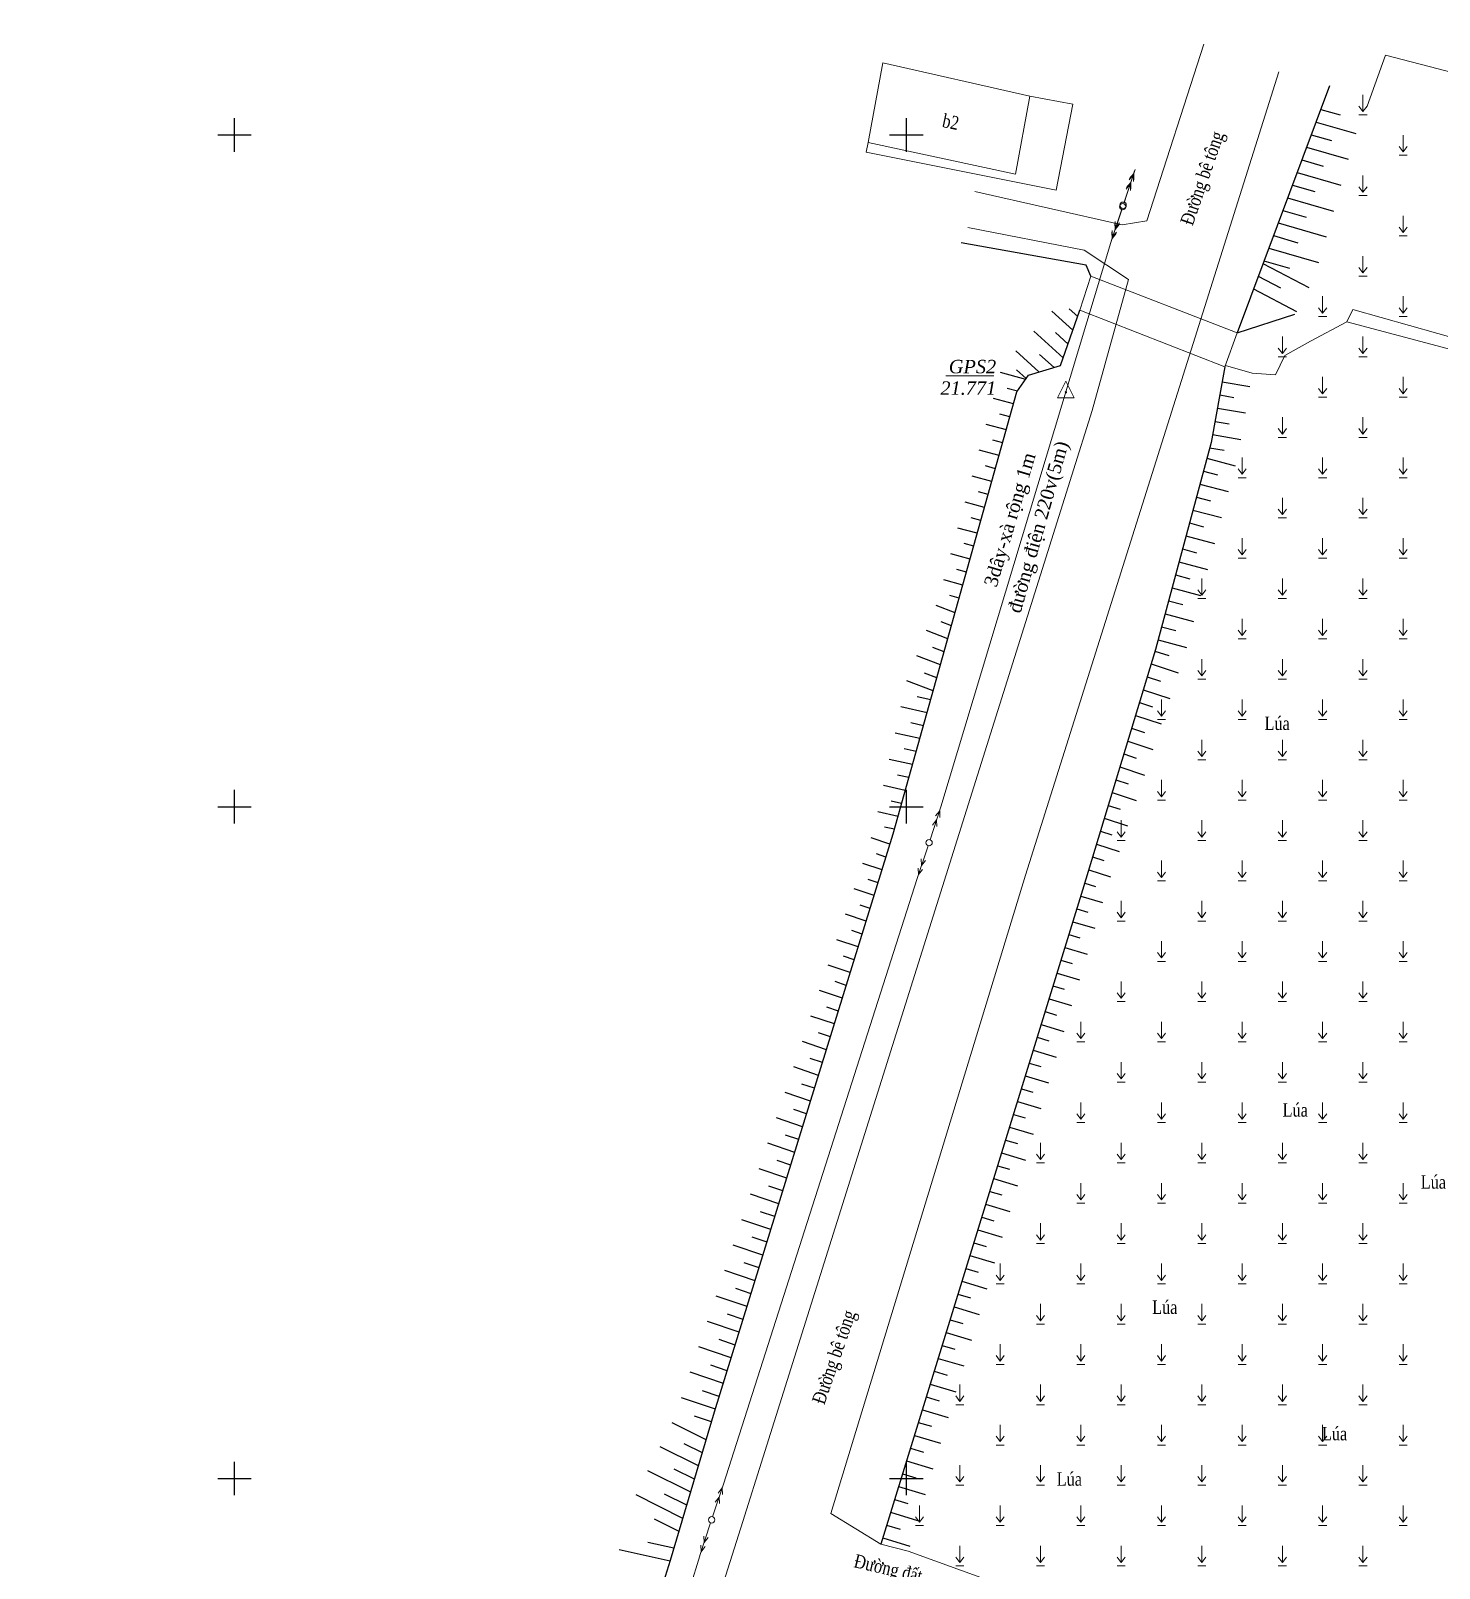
# Model space of a CAD drawing. Header units: metres. Extents: x 585499 to 586851, y 1565849 to 1566901.
# Drawn here: x 586034.8 to 586139.7, y 1566593.3 to 1566707.8 of the extents above; entities that cross this region are included whole.
import ezdxf
from ezdxf.enums import TextEntityAlignment as Align

# ---------------------------------------------------------------- set-up
doc = ezdxf.new("R2010")
doc.units = ezdxf.units.M
for name, color, linetype, lineweight in [('59', 7, 'Continuous', 0), ('cau cong', 172, 'Continuous', 0), ('Coso', 7, 'Continuous', 0), ('duong bo', 97, 'Continuous', 0), ('duong nhua-bt', 10, 'Continuous', 0), ('Ghi chu', 2, 'Continuous', 5), ('NHA', 220, 'Continuous', 0), ('ten', 90, 'Continuous', 0), ('text', 7, 'Continuous', 0), ('ThucVat', 90, 'Continuous', 0), ('thuy van', 111, 'Continuous', 0), ('tuong xay', 172, 'Continuous', 0), ('đuongdien', 2, 'Continuous', 0)]:
    doc.layers.add(name, color=color, linetype=linetype, lineweight=lineweight)
for name, color, linetype in [('CTL', 165, 'Continuous'), ('K_HUNG', 7, 'Continuous'), ('taluy', 15, 'Continuous')]:
    doc.layers.add(name, color=color, linetype=linetype)
doc.styles.add('ghi chu', font='times.ttf', dxfattribs={"height": 1})
doc.styles.add('VNTIMEI', font='')
doc.styles.get('VNTIMEI').set_extended_font_data('.VnTime', italic=True)
doc.linetypes.add('B_DAP_CAO1', pattern='A,0.2,[130,ltypeshp.shx,S=0.75,R=0,X=0,Y=0.75],1.2,[130,ltypeshp.shx,S=0.25,R=0,X=0,Y=0.25],1', length=2.4)
doc.linetypes.add('FENCELINE2', pattern='A,0.25,-0.1,[132,ltypeshp.shx,S=0.1,R=0,X=-0.1,Y=0],-0.1,1', length=1.45)
doc.linetypes.add('TAluy-500', pattern='A,0.667,[130,ltypeshp.shx,S=-0.25,R=0,X=-0.25,Y=0.25],0.333', length=1)

# ---------------------------------------------------------------- blocks, each defined once
blk = doc.blocks.new('cdct')
at = {"layer": 'Ghi chu'}
for points in [[(-0.95, 0), (-11.23, 0)], [(-8.18, -0.66), (-10, 0), (-8.18, 0.7)], [(-5.32, -0.66), (-7.15, 0), (-5.32, 0.7)], [(0.95, 0), (11.23, 0)], [(5.32, -0.66), (7.15, 0), (5.32, 0.7)], [(8.18, -0.66), (10, 0), (8.18, 0.7)]]:
    blk.add_lwpolyline(points, dxfattribs=at)
blk.add_circle((0, 0), 0.947, dxfattribs=at)
blk = doc.blocks.new('aa')
at = {"layer": 'ThucVat', "color": 8}
for p, q in [((586849.35, 1565409.62), (586849.35, 1565410.87)), ((586849.35, 1565409.62), (586849.05, 1565410.02)), ((586849.05, 1565409.37), (586849.65, 1565409.37)), ((586849.35, 1565409.62), (586849.65, 1565410.02))]:
    blk.add_line(p, q, dxfattribs=at)
blk = doc.blocks.new('02')
at = {"layer": '59', "color": 6, "linetype": 'Continuous'}
for p, q in [((0, 3.33), (-2.5, -1.67)), ((0, 3.33), (2.5, -1.67)), ((-2.5, -1.67), (2.5, -1.67))]:
    blk.add_line(p, q, dxfattribs=at)
blk.add_circle((0, 0), 0.2, dxfattribs=at)

msp = doc.modelspace()

# ---------------------------------------------------------------- linework, layer by layer
at = {"layer": 'cau cong', "color": 8, "elevation": 14.25}
msp.add_lwpolyline([(586113.73, 1566689.48), (586124.61, 1566685.27), (586123.71, 1566682.75), (586112.91, 1566686.96), (586113.73, 1566689.48)], dxfattribs=at)
at = {"layer": 'CTL', "color": 8}
for p, q in [((586130.84, 1566701.9, 14.25), (586132.28, 1566701.49, 14.25)), ((586130.84, 1566701.9, 14.25), (586132.28, 1566701.49, 14.25)), ((586130.13, 1566700.02, 14.25), (586131.65, 1566699.58, 14.25)), ((586130.13, 1566700.02, 14.25), (586131.65, 1566699.58, 14.25)), ((586130.49, 1566700.96, 14.25), (586133.44, 1566700.11, 14.25)), ((586130.49, 1566700.96, 14.25), (586133.44, 1566700.11, 14.25)), ((586129.78, 1566699.08, 14.25), (586132.89, 1566698.19, 14.25)), ((586129.78, 1566699.08, 14.25), (586132.89, 1566698.19, 14.25)), ((586129.43, 1566698.14, 14.25), (586131.02, 1566697.68, 14.25)), ((586129.43, 1566698.14, 14.25), (586131.02, 1566697.68, 14.25)), ((586129.08, 1566697.2, 14.25), (586132.33, 1566696.27, 14.25)), ((586129.08, 1566697.2, 14.25), (586132.33, 1566696.27, 14.25)), ((586128.73, 1566696.26, 14.25), (586130.39, 1566695.78, 14.25)), ((586128.73, 1566696.26, 14.25), (586130.39, 1566695.78, 14.25)), ((586128.02, 1566694.38, 14.25), (586129.76, 1566693.88, 14.25)), ((586128.02, 1566694.38, 14.25), (586129.76, 1566693.88, 14.25)), ((586128.37, 1566695.32, 14.25), (586131.78, 1566694.34, 14.25)), ((586128.37, 1566695.32, 14.25), (586131.78, 1566694.34, 14.25)), ((586127.67, 1566693.45, 14.25), (586131.23, 1566692.42, 14.25)), ((586127.67, 1566693.45, 14.25), (586131.23, 1566692.42, 14.25)), ((586127.32, 1566692.51, 14.25), (586129.13, 1566691.98, 14.25)), ((586127.32, 1566692.51, 14.25), (586129.13, 1566691.98, 14.25)), ((586126.97, 1566691.57, 14.25), (586130.67, 1566690.5, 14.25)), ((586126.97, 1566691.57, 14.25), (586130.67, 1566690.5, 14.25)), ((586126.54, 1566690.44, 14.25), (586129.96, 1566688.64, 14.25)), ((586126.54, 1566690.44, 14.25), (586129.96, 1566688.64, 14.25)), ((586126.61, 1566690.63, 14.25), (586128.51, 1566690.08, 14.25)), ((586126.61, 1566690.63, 14.25), (586128.51, 1566690.08, 14.25)), ((586125.84, 1566688.55, 14.25), (586129.03, 1566686.87, 14.25)), ((586125.84, 1566688.55, 14.25), (586129.03, 1566686.87, 14.25)), ((586126.19, 1566689.5, 14.25), (586127.84, 1566688.63, 14.25)), ((586126.19, 1566689.5, 14.25), (586127.84, 1566688.63, 14.25)), ((586112.39, 1566685.47, 14.25), (586110.82, 1566686.88, 14.25)), ((586112.39, 1566685.47, 14.25), (586110.82, 1566686.88, 14.25)), ((586112.75, 1566686.49, 14.25), (586112.12, 1566687.06, 14.25)), ((586112.75, 1566686.49, 14.25), (586112.12, 1566687.06, 14.25)), ((586111.67, 1566683.42, 14.25), (586109.48, 1566685.4, 14.25)), ((586111.67, 1566683.42, 14.25), (586109.48, 1566685.4, 14.25)), ((586112.03, 1566684.44, 14.25), (586111.09, 1566685.29, 14.25)), ((586112.03, 1566684.44, 14.25), (586111.09, 1566685.29, 14.25)), ((586109.87, 1566682.36, 14.25), (586108.14, 1566683.92, 14.25)), ((586109.87, 1566682.36, 14.25), (586108.14, 1566683.92, 14.25)), ((586110.99, 1566682.69, 14.25), (586109.9, 1566683.67, 14.25)), ((586110.99, 1566682.69, 14.25), (586109.9, 1566683.67, 14.25)), ((586108.88, 1566681.81, 14.25), (586107.01, 1566682.32, 14.25)), ((586108.88, 1566681.81, 14.25), (586107.01, 1566682.32, 14.25)), ((586108.92, 1566681.87, 14.25), (586108.19, 1566682.52, 14.25)), ((586108.92, 1566681.87, 14.25), (586108.19, 1566682.52, 14.25)), ((586123.51, 1566681.63, 14.25), (586125.57, 1566681.28, 14.25)), ((586123.51, 1566681.63, 14.25), (586125.57, 1566681.28, 14.25)), ((586108.27, 1566680.94, 14.25), (586107.51, 1566681.14, 14.25)), ((586108.27, 1566680.94, 14.25), (586107.51, 1566681.14, 14.25)), ((586123.33, 1566680.65, 14.25), (586124.36, 1566680.47, 14.25)), ((586123.33, 1566680.65, 14.25), (586124.36, 1566680.47, 14.25)), ((586107.98, 1566679.98, 14.25), (586106.48, 1566680.39, 14.25)), ((586107.98, 1566679.98, 14.25), (586106.48, 1566680.39, 14.25)), ((586123.15, 1566679.67, 14.25), (586125.23, 1566679.31, 14.25)), ((586123.15, 1566679.67, 14.25), (586125.23, 1566679.31, 14.25)), ((586107.44, 1566678.05, 14.25), (586105.95, 1566678.46, 14.25)), ((586107.44, 1566678.05, 14.25), (586105.95, 1566678.46, 14.25)), ((586107.71, 1566679.02, 14.25), (586106.96, 1566679.22, 14.25)), ((586107.71, 1566679.02, 14.25), (586106.96, 1566679.22, 14.25)), ((586122.97, 1566678.68, 14.25), (586124.01, 1566678.5, 14.25)), ((586122.97, 1566678.68, 14.25), (586124.01, 1566678.5, 14.25)), ((586107.17, 1566677.09, 14.25), (586106.43, 1566677.29, 14.25)), ((586107.17, 1566677.09, 14.25), (586106.43, 1566677.29, 14.25)), ((586122.78, 1566677.7, 14.25), (586124.89, 1566677.34, 14.25)), ((586122.78, 1566677.7, 14.25), (586124.89, 1566677.34, 14.25)), ((586106.9, 1566676.13, 14.25), (586105.42, 1566676.53, 14.25)), ((586106.9, 1566676.13, 14.25), (586105.42, 1566676.53, 14.25)), ((586122.36, 1566675.95, 14.25), (586124.48, 1566675.38, 14.25)), ((586122.57, 1566676.72, 14.25), (586123.64, 1566676.54, 14.25)), ((586122.57, 1566676.72, 14.25), (586123.64, 1566676.54, 14.25)), ((586106.63, 1566675.16, 14.25), (586105.89, 1566675.37, 14.25)), ((586106.63, 1566675.16, 14.25), (586105.89, 1566675.37, 14.25)), ((586122.1, 1566674.98, 14.25), (586123.16, 1566674.7, 14.25)), ((586122.1, 1566674.98, 14.25), (586123.16, 1566674.7, 14.25)), ((586106.36, 1566674.2, 14.25), (586104.89, 1566674.6, 14.25)), ((586106.36, 1566674.2, 14.25), (586104.89, 1566674.6, 14.25)), ((586121.84, 1566674.01, 14.25), (586123.96, 1566673.45, 14.25)), ((586121.84, 1566674.01, 14.25), (586123.96, 1566673.45, 14.25)), ((586105.82, 1566672.28, 14.25), (586104.37, 1566672.67, 14.25)), ((586105.82, 1566672.28, 14.25), (586104.37, 1566672.67, 14.25)), ((586106.09, 1566673.24, 14.25), (586105.36, 1566673.44, 14.25)), ((586106.09, 1566673.24, 14.25), (586105.36, 1566673.44, 14.25)), ((586121.58, 1566673.05, 14.25), (586122.64, 1566672.77, 14.25)), ((586121.58, 1566673.05, 14.25), (586122.64, 1566672.77, 14.25)), ((586105.55, 1566671.31, 14.25), (586104.83, 1566671.51, 14.25)), ((586105.55, 1566671.31, 14.25), (586104.83, 1566671.51, 14.25)), ((586121.32, 1566672.08, 14.25), (586123.44, 1566671.52, 14.25)), ((586121.32, 1566672.08, 14.25), (586123.44, 1566671.52, 14.25)), ((586105.28, 1566670.35, 14.25), (586103.84, 1566670.74, 14.25)), ((586105.28, 1566670.35, 14.25), (586103.84, 1566670.74, 14.25)), ((586121.06, 1566671.12, 14.25), (586122.12, 1566670.83, 14.25)), ((586121.06, 1566671.12, 14.25), (586122.12, 1566670.83, 14.25)), ((586105.01, 1566669.39, 14.25), (586104.29, 1566669.58, 14.25)), ((586105.01, 1566669.39, 14.25), (586104.29, 1566669.58, 14.25)), ((586120.54, 1566669.19, 14.25), (586121.6, 1566668.9, 14.25)), ((586120.54, 1566669.19, 14.25), (586121.6, 1566668.9, 14.25)), ((586120.8, 1566670.15, 14.25), (586122.92, 1566669.58, 14.25)), ((586120.8, 1566670.15, 14.25), (586122.92, 1566669.58, 14.25)), ((586104.74, 1566668.42, 14.25), (586103.31, 1566668.82, 14.25)), ((586104.74, 1566668.42, 14.25), (586103.31, 1566668.82, 14.25)), ((586120.28, 1566668.22, 14.25), (586122.41, 1566667.65, 14.25)), ((586120.28, 1566668.22, 14.25), (586122.41, 1566667.65, 14.25)), ((586104.2, 1566666.5, 14.25), (586102.78, 1566666.89, 14.25)), ((586104.2, 1566666.5, 14.25), (586102.78, 1566666.89, 14.25)), ((586104.47, 1566667.46, 14.25), (586103.76, 1566667.66, 14.25)), ((586104.47, 1566667.46, 14.25), (586103.76, 1566667.66, 14.25)), ((586120.03, 1566667.26, 14.25), (586121.09, 1566666.97, 14.25)), ((586120.03, 1566667.26, 14.25), (586121.09, 1566666.97, 14.25)), ((586103.93, 1566665.53, 14.25), (586103.23, 1566665.73, 14.25)), ((586103.93, 1566665.53, 14.25), (586103.23, 1566665.73, 14.25)), ((586119.77, 1566666.29, 14.25), (586121.89, 1566665.72, 14.25)), ((586119.77, 1566666.29, 14.25), (586121.89, 1566665.72, 14.25)), ((586103.62, 1566664.42, 14.25), (586102.21, 1566664.97, 14.25)), ((586103.62, 1566664.42, 14.25), (586102.21, 1566664.97, 14.25)), ((586119.51, 1566665.32, 14.25), (586120.57, 1566665.04, 14.25)), ((586119.51, 1566665.32, 14.25), (586120.57, 1566665.04, 14.25)), ((586103.35, 1566663.46, 14.25), (586102.6, 1566663.75, 14.25)), ((586103.35, 1566663.46, 14.25), (586102.6, 1566663.75, 14.25)), ((586118.99, 1566663.39, 14.25), (586120.05, 1566663.11, 14.25)), ((586118.99, 1566663.39, 14.25), (586120.05, 1566663.11, 14.25)), ((586119.25, 1566664.36, 14.25), (586121.37, 1566663.79, 14.25)), ((586119.25, 1566664.36, 14.25), (586121.37, 1566663.79, 14.25)), ((586103.08, 1566662.49, 14.25), (586101.49, 1566663.11, 14.25)), ((586103.08, 1566662.49, 14.25), (586101.49, 1566663.11, 14.25)), ((586118.73, 1566662.43, 14.25), (586120.85, 1566661.86, 14.25)), ((586118.73, 1566662.43, 14.25), (586120.85, 1566661.86, 14.25)), ((586102.54, 1566660.55, 14.25), (586100.77, 1566661.24, 14.25)), ((586102.54, 1566660.55, 14.25), (586100.77, 1566661.24, 14.25)), ((586102.81, 1566661.52, 14.25), (586101.97, 1566661.85, 14.25)), ((586102.81, 1566661.52, 14.25), (586101.97, 1566661.85, 14.25)), ((586118.5, 1566661.59, 14.25), (586119.52, 1566661.25, 14.25)), ((586118.5, 1566661.59, 14.25), (586119.52, 1566661.25, 14.25)), ((586102.27, 1566659.59, 14.25), (586101.34, 1566659.95, 14.25)), ((586102.27, 1566659.59, 14.25), (586101.34, 1566659.95, 14.25)), ((586118.21, 1566660.63, 14.25), (586120.23, 1566659.96, 14.25)), ((586118.21, 1566660.63, 14.25), (586120.23, 1566659.96, 14.25)), ((586102, 1566658.62, 14.25), (586100.04, 1566659.38, 14.25)), ((586102, 1566658.62, 14.25), (586100.04, 1566659.38, 14.25)), ((586117.92, 1566659.67, 14.25), (586118.92, 1566659.34, 14.25)), ((586117.92, 1566659.67, 14.25), (586118.92, 1566659.34, 14.25)), ((586101.81, 1566657.96, 14.25), (586100.81, 1566658.18, 14.25)), ((586101.81, 1566657.96, 14.25), (586100.81, 1566658.18, 14.25)), ((586117.34, 1566657.76, 14.25), (586118.31, 1566657.43, 14.25)), ((586117.34, 1566657.76, 14.25), (586118.31, 1566657.43, 14.25)), ((586117.63, 1566658.71, 14.25), (586119.6, 1566658.06, 14.25)), ((586117.63, 1566658.71, 14.25), (586119.6, 1566658.06, 14.25)), ((586101.54, 1566657, 14.25), (586099.59, 1566657.43, 14.25)), ((586101.54, 1566657, 14.25), (586099.59, 1566657.43, 14.25)), ((586117.05, 1566656.8, 14.25), (586118.97, 1566656.16, 14.25)), ((586117.05, 1566656.8, 14.25), (586118.97, 1566656.16, 14.25)), ((586101, 1566655.07, 14.25), (586099.16, 1566655.48, 14.25)), ((586101, 1566655.07, 14.25), (586099.16, 1566655.48, 14.25)), ((586101.27, 1566656.03, 14.25), (586100.33, 1566656.24, 14.25)), ((586101.27, 1566656.03, 14.25), (586100.33, 1566656.24, 14.25)), ((586116.76, 1566655.84, 14.25), (586117.71, 1566655.53, 14.25)), ((586116.76, 1566655.84, 14.25), (586117.71, 1566655.53, 14.25)), ((586100.73, 1566654.1, 14.25), (586099.84, 1566654.3, 14.25)), ((586100.73, 1566654.1, 14.25), (586099.84, 1566654.3, 14.25)), ((586116.47, 1566654.88, 14.25), (586118.34, 1566654.26, 14.25)), ((586116.47, 1566654.88, 14.25), (586118.34, 1566654.26, 14.25)), ((586100.46, 1566653.14, 14.25), (586098.73, 1566653.52, 14.25)), ((586100.46, 1566653.14, 14.25), (586098.73, 1566653.52, 14.25)), ((586116.18, 1566653.93, 14.25), (586117.1, 1566653.62, 14.25)), ((586116.18, 1566653.93, 14.25), (586117.1, 1566653.62, 14.25)), ((586100.19, 1566652.18, 14.25), (586099.35, 1566652.36, 14.25)), ((586100.19, 1566652.18, 14.25), (586099.35, 1566652.36, 14.25)), ((586115.6, 1566652.01, 14.25), (586116.5, 1566651.71, 14.25)), ((586115.6, 1566652.01, 14.25), (586116.5, 1566651.71, 14.25)), ((586115.89, 1566652.97, 14.25), (586117.72, 1566652.36, 14.25)), ((586115.89, 1566652.97, 14.25), (586117.72, 1566652.36, 14.25)), ((586099.92, 1566651.21, 14.25), (586098.3, 1566651.57, 14.25)), ((586099.92, 1566651.21, 14.25), (586098.3, 1566651.57, 14.25)), ((586115.31, 1566651.05, 14.25), (586117.09, 1566650.46, 14.25)), ((586115.31, 1566651.05, 14.25), (586117.09, 1566650.46, 14.25)), ((586099.38, 1566649.28, 14.25), (586097.87, 1566649.62, 14.25)), ((586099.38, 1566649.28, 14.25), (586097.87, 1566649.62, 14.25)), ((586099.65, 1566650.25, 14.25), (586098.87, 1566650.42, 14.25)), ((586099.65, 1566650.25, 14.25), (586098.87, 1566650.42, 14.25)), ((586115.02, 1566650.1, 14.25), (586115.9, 1566649.81, 14.25)), ((586115.02, 1566650.1, 14.25), (586115.9, 1566649.81, 14.25)), ((586099.11, 1566648.32, 14.25), (586098.38, 1566648.48, 14.25)), ((586099.11, 1566648.32, 14.25), (586098.38, 1566648.48, 14.25)), ((586114.73, 1566649.14, 14.25), (586116.46, 1566648.57, 14.25)), ((586114.73, 1566649.14, 14.25), (586116.46, 1566648.57, 14.25)), ((586098.78, 1566647.21, 14.25), (586097.39, 1566647.68, 14.25)), ((586098.78, 1566647.21, 14.25), (586097.39, 1566647.68, 14.25)), ((586114.44, 1566648.18, 14.25), (586115.29, 1566647.9, 14.25)), ((586114.44, 1566648.18, 14.25), (586115.29, 1566647.9, 14.25)), ((586098.48, 1566646.25, 14.25), (586097.78, 1566646.49, 14.25)), ((586098.48, 1566646.25, 14.25), (586097.78, 1566646.49, 14.25)), ((586113.86, 1566646.27, 14.25), (586114.69, 1566645.99, 14.25)), ((586113.86, 1566646.27, 14.25), (586114.69, 1566645.99, 14.25)), ((586114.15, 1566647.22, 14.25), (586115.83, 1566646.67, 14.25)), ((586114.15, 1566647.22, 14.25), (586115.83, 1566646.67, 14.25)), ((586098.19, 1566645.3, 14.25), (586096.75, 1566645.78, 14.25)), ((586098.19, 1566645.3, 14.25), (586096.75, 1566645.78, 14.25)), ((586113.57, 1566645.31, 14.25), (586115.2, 1566644.77, 14.25)), ((586113.57, 1566645.31, 14.25), (586115.2, 1566644.77, 14.25)), ((586097.6, 1566643.38, 14.25), (586096.11, 1566643.89, 14.25)), ((586097.6, 1566643.38, 14.25), (586096.11, 1566643.89, 14.25)), ((586097.89, 1566644.34, 14.25), (586097.16, 1566644.59, 14.25)), ((586097.89, 1566644.34, 14.25), (586097.16, 1566644.59, 14.25)), ((586113.27, 1566644.3, 14.25), (586114.08, 1566644.06, 14.25)), ((586113.27, 1566644.3, 14.25), (586114.08, 1566644.06, 14.25)), ((586112.98, 1566643.35, 14.25), (586114.6, 1566642.86, 14.25)), ((586112.98, 1566643.35, 14.25), (586114.6, 1566642.86, 14.25)), ((586097.01, 1566641.47, 14.25), (586095.47, 1566641.99, 14.25)), ((586097.01, 1566641.47, 14.25), (586095.47, 1566641.99, 14.25)), ((586097.3, 1566642.43, 14.25), (586096.55, 1566642.68, 14.25)), ((586097.3, 1566642.43, 14.25), (586096.55, 1566642.68, 14.25)), ((586112.68, 1566642.39, 14.25), (586113.5, 1566642.15, 14.25)), ((586112.68, 1566642.39, 14.25), (586113.5, 1566642.15, 14.25)), ((586096.71, 1566640.52, 14.25), (586095.93, 1566640.78, 14.25)), ((586096.71, 1566640.52, 14.25), (586095.93, 1566640.78, 14.25)), ((586112.09, 1566640.48, 14.25), (586112.91, 1566640.23, 14.25)), ((586112.09, 1566640.48, 14.25), (586112.91, 1566640.23, 14.25)), ((586112.39, 1566641.44, 14.25), (586114.02, 1566640.95, 14.25)), ((586112.39, 1566641.44, 14.25), (586114.02, 1566640.95, 14.25)), ((586096.42, 1566639.56, 14.25), (586094.83, 1566640.1, 14.25)), ((586096.42, 1566639.56, 14.25), (586094.83, 1566640.1, 14.25)), ((586111.8, 1566639.52, 14.25), (586113.45, 1566639.03, 14.25)), ((586111.8, 1566639.52, 14.25), (586113.45, 1566639.03, 14.25)), ((586095.83, 1566637.65, 14.25), (586094.18, 1566638.21, 14.25)), ((586095.83, 1566637.65, 14.25), (586094.18, 1566638.21, 14.25)), ((586096.12, 1566638.6, 14.25), (586095.31, 1566638.88, 14.25)), ((586096.12, 1566638.6, 14.25), (586095.31, 1566638.88, 14.25)), ((586111.5, 1566638.57, 14.25), (586112.33, 1566638.32, 14.25)), ((586111.5, 1566638.57, 14.25), (586112.33, 1566638.32, 14.25)), ((586095.53, 1566636.69, 14.25), (586094.7, 1566636.98, 14.25)), ((586095.53, 1566636.69, 14.25), (586094.7, 1566636.98, 14.25)), ((586111.21, 1566637.61, 14.25), (586112.88, 1566637.11, 14.25)), ((586111.21, 1566637.61, 14.25), (586112.88, 1566637.11, 14.25)), ((586095.24, 1566635.74, 14.25), (586093.54, 1566636.31, 14.25)), ((586095.24, 1566635.74, 14.25), (586093.54, 1566636.31, 14.25)), ((586110.91, 1566636.66, 14.25), (586111.75, 1566636.41, 14.25)), ((586110.91, 1566636.66, 14.25), (586111.75, 1566636.41, 14.25)), ((586094.94, 1566634.78, 14.25), (586094.08, 1566635.07, 14.25)), ((586094.94, 1566634.78, 14.25), (586094.08, 1566635.07, 14.25)), ((586110.32, 1566634.75, 14.25), (586111.17, 1566634.49, 14.25)), ((586110.32, 1566634.75, 14.25), (586111.17, 1566634.49, 14.25)), ((586110.62, 1566635.7, 14.25), (586112.3, 1566635.2, 14.25)), ((586110.62, 1566635.7, 14.25), (586112.3, 1566635.2, 14.25)), ((586094.65, 1566633.83, 14.25), (586092.9, 1566634.42, 14.25)), ((586094.65, 1566633.83, 14.25), (586092.9, 1566634.42, 14.25)), ((586110.03, 1566633.79, 14.25), (586111.73, 1566633.28, 14.25)), ((586110.03, 1566633.79, 14.25), (586111.73, 1566633.28, 14.25)), ((586094.06, 1566631.91, 14.25), (586092.26, 1566632.52, 14.25)), ((586094.06, 1566631.91, 14.25), (586092.26, 1566632.52, 14.25)), ((586094.35, 1566632.87, 14.25), (586093.46, 1566633.17, 14.25)), ((586094.35, 1566632.87, 14.25), (586093.46, 1566633.17, 14.25)), ((586109.73, 1566632.84, 14.25), (586110.59, 1566632.58, 14.25)), ((586109.73, 1566632.84, 14.25), (586110.59, 1566632.58, 14.25)), ((586093.76, 1566630.96, 14.25), (586092.85, 1566631.27, 14.25)), ((586093.76, 1566630.96, 14.25), (586092.85, 1566631.27, 14.25)), ((586109.44, 1566631.88, 14.25), (586111.15, 1566631.37, 14.25)), ((586109.44, 1566631.88, 14.25), (586111.15, 1566631.37, 14.25)), ((586093.46, 1566630, 14.25), (586091.62, 1566630.63, 14.25)), ((586093.46, 1566630, 14.25), (586091.62, 1566630.63, 14.25)), ((586109.14, 1566630.92, 14.25), (586110.01, 1566630.67, 14.25)), ((586109.14, 1566630.92, 14.25), (586110.01, 1566630.67, 14.25)), ((586093.17, 1566629.05, 14.25), (586092.23, 1566629.36, 14.25)), ((586093.17, 1566629.05, 14.25), (586092.23, 1566629.36, 14.25)), ((586108.56, 1566629.01, 14.25), (586109.42, 1566628.75, 14.25)), ((586108.56, 1566629.01, 14.25), (586109.42, 1566628.75, 14.25)), ((586108.85, 1566629.97, 14.25), (586110.58, 1566629.45, 14.25)), ((586108.85, 1566629.97, 14.25), (586110.58, 1566629.45, 14.25)), ((586092.87, 1566628.09, 14.25), (586090.97, 1566628.73, 14.25)), ((586092.87, 1566628.09, 14.25), (586090.97, 1566628.73, 14.25)), ((586108.26, 1566628.06, 14.25), (586110.01, 1566627.53, 14.25)), ((586108.26, 1566628.06, 14.25), (586110.01, 1566627.53, 14.25)), ((586092.28, 1566626.18, 14.25), (586090.33, 1566626.84, 14.25)), ((586092.28, 1566626.18, 14.25), (586090.33, 1566626.84, 14.25)), ((586092.58, 1566627.14, 14.25), (586091.62, 1566627.46, 14.25)), ((586092.58, 1566627.14, 14.25), (586091.62, 1566627.46, 14.25)), ((586107.97, 1566627.1, 14.25), (586108.84, 1566626.84, 14.25)), ((586107.97, 1566627.1, 14.25), (586108.84, 1566626.84, 14.25)), ((586091.99, 1566625.22, 14.25), (586091, 1566625.56, 14.25)), ((586091.99, 1566625.22, 14.25), (586091, 1566625.56, 14.25)), ((586107.67, 1566626.15, 14.25), (586109.43, 1566625.62, 14.25)), ((586107.67, 1566626.15, 14.25), (586109.43, 1566625.62, 14.25)), ((586091.69, 1566624.27, 14.25), (586089.69, 1566624.95, 14.25)), ((586091.69, 1566624.27, 14.25), (586089.69, 1566624.95, 14.25)), ((586107.38, 1566625.19, 14.25), (586108.26, 1566624.93, 14.25)), ((586107.38, 1566625.19, 14.25), (586108.26, 1566624.93, 14.25)), ((586091.4, 1566623.31, 14.25), (586090.38, 1566623.66, 14.25)), ((586091.4, 1566623.31, 14.25), (586090.38, 1566623.66, 14.25)), ((586106.79, 1566623.28, 14.25), (586107.68, 1566623.01, 14.25)), ((586106.79, 1566623.28, 14.25), (586107.68, 1566623.01, 14.25)), ((586107.08, 1566624.23, 14.25), (586108.86, 1566623.7, 14.25)), ((586107.08, 1566624.23, 14.25), (586108.86, 1566623.7, 14.25)), ((586091.1, 1566622.36, 14.25), (586089.05, 1566623.05, 14.25)), ((586091.1, 1566622.36, 14.25), (586089.05, 1566623.05, 14.25)), ((586106.49, 1566622.32, 14.25), (586108.28, 1566621.79, 14.25)), ((586106.49, 1566622.32, 14.25), (586108.28, 1566621.79, 14.25)), ((586090.51, 1566620.44, 14.25), (586088.41, 1566621.16, 14.25)), ((586090.51, 1566620.44, 14.25), (586088.41, 1566621.16, 14.25)), ((586090.81, 1566621.4, 14.25), (586089.77, 1566621.75, 14.25)), ((586090.81, 1566621.4, 14.25), (586089.77, 1566621.75, 14.25)), ((586106.2, 1566621.37, 14.25), (586107.1, 1566621.1, 14.25)), ((586106.2, 1566621.37, 14.25), (586107.1, 1566621.1, 14.25)), ((586090.22, 1566619.49, 14.25), (586089.15, 1566619.85, 14.25)), ((586090.22, 1566619.49, 14.25), (586089.15, 1566619.85, 14.25)), ((586105.9, 1566620.41, 14.25), (586107.71, 1566619.87, 14.25)), ((586105.9, 1566620.41, 14.25), (586107.71, 1566619.87, 14.25)), ((586089.92, 1566618.53, 14.25), (586087.76, 1566619.26, 14.25)), ((586089.92, 1566618.53, 14.25), (586087.76, 1566619.26, 14.25)), ((586105.61, 1566619.46, 14.25), (586106.52, 1566619.18, 14.25)), ((586105.61, 1566619.46, 14.25), (586106.52, 1566619.18, 14.25)), ((586089.63, 1566617.58, 14.25), (586088.53, 1566617.95, 14.25)), ((586089.63, 1566617.58, 14.25), (586088.53, 1566617.95, 14.25)), ((586105.02, 1566617.55, 14.25), (586105.93, 1566617.27, 14.25)), ((586105.02, 1566617.55, 14.25), (586105.93, 1566617.27, 14.25)), ((586105.31, 1566618.5, 14.25), (586107.14, 1566617.95, 14.25)), ((586105.31, 1566618.5, 14.25), (586107.14, 1566617.95, 14.25)), ((586089.33, 1566616.62, 14.25), (586087.12, 1566617.37, 14.25)), ((586089.33, 1566616.62, 14.25), (586087.12, 1566617.37, 14.25)), ((586104.72, 1566616.59, 14.25), (586106.56, 1566616.04, 14.25)), ((586104.72, 1566616.59, 14.25), (586106.56, 1566616.04, 14.25)), ((586088.74, 1566614.71, 14.25), (586086.48, 1566615.48, 14.25)), ((586088.74, 1566614.71, 14.25), (586086.48, 1566615.48, 14.25)), ((586089.04, 1566615.67, 14.25), (586087.92, 1566616.04, 14.25)), ((586089.04, 1566615.67, 14.25), (586087.92, 1566616.04, 14.25)), ((586104.43, 1566615.63, 14.25), (586105.35, 1566615.36, 14.25)), ((586104.43, 1566615.63, 14.25), (586105.35, 1566615.36, 14.25)), ((586088.44, 1566613.75, 14.25), (586087.3, 1566614.14, 14.25)), ((586088.44, 1566613.75, 14.25), (586087.3, 1566614.14, 14.25)), ((586104.13, 1566614.68, 14.25), (586105.99, 1566614.12, 14.25)), ((586104.13, 1566614.68, 14.25), (586105.99, 1566614.12, 14.25)), ((586088.15, 1566612.8, 14.25), (586085.84, 1566613.58, 14.25)), ((586088.15, 1566612.8, 14.25), (586085.84, 1566613.58, 14.25)), ((586103.84, 1566613.72, 14.25), (586104.77, 1566613.44, 14.25)), ((586103.84, 1566613.72, 14.25), (586104.77, 1566613.44, 14.25)), ((586087.85, 1566611.84, 14.25), (586086.69, 1566612.24, 14.25)), ((586087.85, 1566611.84, 14.25), (586086.69, 1566612.24, 14.25)), ((586103.25, 1566611.81, 14.25), (586104.19, 1566611.53, 14.25)), ((586103.25, 1566611.81, 14.25), (586104.19, 1566611.53, 14.25)), ((586103.55, 1566612.77, 14.25), (586105.41, 1566612.21, 14.25)), ((586103.55, 1566612.77, 14.25), (586105.41, 1566612.21, 14.25)), ((586087.56, 1566610.89, 14.25), (586085.2, 1566611.69, 14.25)), ((586087.56, 1566610.89, 14.25), (586085.2, 1566611.69, 14.25)), ((586102.96, 1566610.86, 14.25), (586104.84, 1566610.29, 14.25)), ((586102.96, 1566610.86, 14.25), (586104.84, 1566610.29, 14.25)), ((586086.97, 1566608.98, 14.25), (586084.55, 1566609.79, 14.25)), ((586086.97, 1566608.98, 14.25), (586084.55, 1566609.79, 14.25)), ((586087.26, 1566609.93, 14.25), (586086.07, 1566610.34, 14.25)), ((586087.26, 1566609.93, 14.25), (586086.07, 1566610.34, 14.25)), ((586102.66, 1566609.9, 14.25), (586103.61, 1566609.62, 14.25)), ((586102.66, 1566609.9, 14.25), (586103.61, 1566609.62, 14.25)), ((586086.67, 1566608.02, 14.25), (586085.45, 1566608.43, 14.25)), ((586086.67, 1566608.02, 14.25), (586085.45, 1566608.43, 14.25)), ((586102.37, 1566608.94, 14.25), (586104.27, 1566608.38, 14.25)), ((586102.37, 1566608.94, 14.25), (586104.27, 1566608.38, 14.25)), ((586086.38, 1566607.06, 14.25), (586083.91, 1566607.9, 14.25)), ((586086.38, 1566607.06, 14.25), (586083.91, 1566607.9, 14.25)), ((586102.07, 1566607.99, 14.25), (586103.03, 1566607.7, 14.25)), ((586102.07, 1566607.99, 14.25), (586103.03, 1566607.7, 14.25)), ((586086.08, 1566606.11, 14.25), (586084.84, 1566606.53, 14.25)), ((586086.08, 1566606.11, 14.25), (586084.84, 1566606.53, 14.25)), ((586101.48, 1566606.08, 14.25), (586102.44, 1566605.79, 14.25)), ((586101.48, 1566606.08, 14.25), (586102.44, 1566605.79, 14.25)), ((586101.78, 1566607.03, 14.25), (586103.69, 1566606.46, 14.25)), ((586101.78, 1566607.03, 14.25), (586103.69, 1566606.46, 14.25)), ((586085.79, 1566605.15, 14.25), (586083.27, 1566606, 14.25)), ((586085.79, 1566605.15, 14.25), (586083.27, 1566606, 14.25)), ((586101.19, 1566605.12, 14.25), (586103.12, 1566604.54, 14.25)), ((586101.19, 1566605.12, 14.25), (586103.12, 1566604.54, 14.25)), ((586085.11, 1566602.87, 14.25), (586082.56, 1566604.14, 14.25)), ((586085.11, 1566602.87, 14.25), (586082.56, 1566604.14, 14.25)), ((586085.51, 1566604.22, 14.25), (586084.23, 1566604.64, 14.25)), ((586085.51, 1566604.22, 14.25), (586084.23, 1566604.64, 14.25)), ((586100.89, 1566604.17, 14.25), (586101.86, 1566603.88, 14.25)), ((586100.89, 1566604.17, 14.25), (586101.86, 1566603.88, 14.25)), ((586100.6, 1566603.21, 14.25), (586102.55, 1566602.63, 14.25)), ((586100.6, 1566603.21, 14.25), (586102.55, 1566602.63, 14.25)), ((586084.53, 1566600.93, 14.25), (586081.67, 1566602.35, 14.25)), ((586084.53, 1566600.93, 14.25), (586081.67, 1566602.35, 14.25)), ((586084.82, 1566601.9, 14.25), (586083.46, 1566602.57, 14.25)), ((586084.82, 1566601.9, 14.25), (586083.46, 1566602.57, 14.25)), ((586100.3, 1566602.26, 14.25), (586101.28, 1566601.96, 14.25)), ((586100.3, 1566602.26, 14.25), (586101.28, 1566601.96, 14.25)), ((586083.95, 1566598.98, 14.25), (586080.77, 1566600.56, 14.25)), ((586083.95, 1566598.98, 14.25), (586080.77, 1566600.56, 14.25)), ((586084.24, 1566599.95, 14.25), (586082.73, 1566600.7, 14.25)), ((586084.24, 1566599.95, 14.25), (586082.73, 1566600.7, 14.25)), ((586100.01, 1566601.3, 14.25), (586101.97, 1566600.71, 14.25)), ((586100.01, 1566601.3, 14.25), (586101.97, 1566600.71, 14.25)), ((586099.42, 1566599.39, 14.25), (586101.4, 1566598.8, 14.25)), ((586099.42, 1566599.39, 14.25), (586101.4, 1566598.8, 14.25)), ((586099.71, 1566600.34, 14.25), (586100.7, 1566600.05, 14.25)), ((586099.71, 1566600.34, 14.25), (586100.7, 1566600.05, 14.25)), ((586083.37, 1566597.03, 14.25), (586079.88, 1566598.77, 14.25)), ((586083.37, 1566597.03, 14.25), (586079.88, 1566598.77, 14.25)), ((586083.66, 1566598.01, 14.25), (586081.99, 1566598.84, 14.25)), ((586083.66, 1566598.01, 14.25), (586081.99, 1566598.84, 14.25)), ((586099.12, 1566598.43, 14.25), (586100.12, 1566598.14, 14.25)), ((586099.12, 1566598.43, 14.25), (586100.12, 1566598.14, 14.25)), ((586083.08, 1566596.06, 14.25), (586081.26, 1566596.97, 14.25)), ((586083.08, 1566596.06, 14.25), (586081.26, 1566596.97, 14.25)), ((586098.83, 1566597.48, 14.25), (586100.82, 1566596.88, 14.25)), ((586098.83, 1566597.48, 14.25), (586100.82, 1566596.88, 14.25)), ((586098.53, 1566596.52, 14.25), (586099.54, 1566596.22, 14.25)), ((586098.53, 1566596.52, 14.25), (586099.54, 1566596.22, 14.25)), ((586082.42, 1566593.84, 14.25), (586078.62, 1566594.69, 14.25)), ((586082.42, 1566593.84, 14.25), (586078.62, 1566594.69, 14.25)), ((586082.7, 1566594.81, 14.25), (586080.77, 1566595.24, 14.25)), ((586082.7, 1566594.81, 14.25), (586080.77, 1566595.24, 14.25)), ((586098.24, 1566595.57, 14.25), (586100.25, 1566594.96, 14.25)), ((586098.24, 1566595.57, 14.25), (586100.25, 1566594.96, 14.25))]:
    msp.add_line(p, q, dxfattribs=at)
at = {"layer": 'CTL', "color": 8, "elevation": 14.25}
msp.add_lwpolyline([(586124.61, 1566685.27), (586128.92, 1566686.66)], dxfattribs=at)
at = {"layer": 'duong bo', "color": 8, "linetype": 'B_DAP_CAO1', "elevation": 14.25}
for points in [[(586155.15, 1566633.77), (586166.08, 1566674.54), (586156.8, 1566678.09), (586146.12, 1566682.55), (586132.78, 1566686.09), (586133.23, 1566687), (586145.87, 1566683.43), (586157.57, 1566679.2), (586166.99, 1566677.32), (586171.85, 1566694.69)], [(586100.14, 1566594.59), (586119.7, 1566587.49), (586140.47, 1566580.71), (586147.7, 1566607.92), (586154.78, 1566632.15)]]:
    msp.add_lwpolyline(points, dxfattribs=at)
at = {"layer": 'duong bo', "color": 8, "elevation": 14.25}
msp.add_lwpolyline([(586094.39, 1566597.4), (586098.1, 1566595.11), (586100.14, 1566594.59)], dxfattribs=at)
at = {"layer": 'duong nhua-bt', "color": 8, "elevation": 14.25}
for points in [[(586117.89, 1566693.6), (586122.14, 1566706.76)], [(586127.72, 1566704.71), (586108.86, 1566644.9), (586094.39, 1566597.4)], [(586117.89, 1566693.6), (586116.07, 1566693.31), (586105.1, 1566695.78)], [(586104.57, 1566693.11), (586113.22, 1566691.43), (586116.54, 1566689.23)], [(585967.53, 1566221.54), (585979.9, 1566257.18), (585985.25, 1566273.96), (585994.5, 1566302.69), (586008.99, 1566347.98), (586022.48, 1566390.29), (586036.78, 1566434.23), (586050.01, 1566476.54), (586062.95, 1566517.96), (586075.76, 1566558.66), (586087.82, 1566596.8), (586113.82, 1566679.5), (586113.82, 1566679.5), (586116.54, 1566689.23)]]:
    msp.add_lwpolyline(points, dxfattribs=at)
at = {"layer": 'K_HUNG', "color": 8}
for p, q in [((586050, 1566698.75), (586050, 1566701.25)), ((586100, 1566698.75), (586100, 1566701.25)), ((586048.75, 1566700), (586051.25, 1566700)), ((586098.75, 1566700), (586101.25, 1566700)), ((586050, 1566648.75), (586050, 1566651.25)), ((586100, 1566648.75), (586100, 1566651.25)), ((586048.75, 1566650), (586051.25, 1566650)), ((586098.75, 1566650), (586101.25, 1566650)), ((586050, 1566598.75), (586050, 1566601.25)), ((586100, 1566598.75), (586100, 1566601.25)), ((586048.75, 1566600), (586051.25, 1566600)), ((586098.75, 1566600), (586101.25, 1566600))]:
    msp.add_line(p, q, dxfattribs=at)
at = {"layer": 'NHA', "color": 8, "elevation": 14.25}
msp.add_lwpolyline([(586109.18, 1566702.9), (586108.11, 1566697.08), (586097.16, 1566699.45), (586098.25, 1566705.37), (586109.18, 1566702.9)], dxfattribs=at)
at = {"layer": 'taluy', "color": 8, "elevation": 14.25}
for points in [[(586131.5, 1566703.66), (586124.61, 1566685.27)], [(586131.5, 1566703.66), (586124.61, 1566685.27)], [(586113.73, 1566689.48), (586113.37, 1566690.32), (586104.08, 1566691.96)], [(586113.73, 1566689.48), (586113.37, 1566690.32), (586104.08, 1566691.96)], [(586056.16, 1566505.64), (586059.37, 1566518.75), (586071.4, 1566558.6), (586082.44, 1566593.92), (586085.72, 1566604.95), (586099.02, 1566647.98), (586108.23, 1566680.87), (586109.1, 1566682.13), (586111.47, 1566682.83), (586112.91, 1566686.96)], [(586056.16, 1566505.64), (586059.37, 1566518.75), (586071.4, 1566558.6), (586082.44, 1566593.92), (586085.72, 1566604.95), (586099.02, 1566647.98), (586108.23, 1566680.87), (586109.1, 1566682.13), (586111.47, 1566682.83), (586112.91, 1566686.96)], [(586123.71, 1566682.75), (586122.68, 1566677.11), (586118.53, 1566661.7), (586113.11, 1566643.8), (586098.1, 1566595.11)], [(586123.71, 1566682.75), (586122.68, 1566677.11), (586118.53, 1566661.7), (586113.11, 1566643.8), (586098.1, 1566595.11)]]:
    msp.add_lwpolyline(points, dxfattribs=at)
at = {"layer": 'ten', "color": 8}
msp.add_line((586102.94, 1566682.07), (586106.52, 1566682.07), dxfattribs=at)
at = {"layer": 'ThucVat', "color": 8}
msp.add_lwpolyline([(586134.28, 1566702.14), (586135.65, 1566705.94), (586172.44, 1566696.39), (586171.85, 1566694.69)], dxfattribs=at)
at = {"layer": 'thuy van', "color": 8, "linetype": 'TAluy-500', "elevation": 14.25}
msp.add_lwpolyline([(586123.75, 1566682.85), (586125.74, 1566682.26), (586127.48, 1566682.15), (586128.17, 1566683.59), (586130.07, 1566684.64), (586132.78, 1566686.09)], dxfattribs=at)
msp.add_lwpolyline([(586123.75, 1566682.85), (586125.74, 1566682.26), (586127.48, 1566682.15), (586128.17, 1566683.59), (586130.07, 1566684.64), (586132.78, 1566686.09)], dxfattribs=at)
at = {"layer": 'tuong xay', "color": 8, "linetype": 'FENCELINE2', "elevation": 14.25}
for points in [[(586111.16, 1566695.88), (586112.4, 1566702.28), (586109.18, 1566702.9)], [(586111.16, 1566695.88), (586097, 1566698.72), (586097.16, 1566699.45)]]:
    msp.add_lwpolyline(points, dxfattribs=at)
at = {"layer": 'đuongdien', "color": 8, "elevation": 14.25}
for points in [[(586102.57, 1566649.99), (586115.21, 1566691.99)], [(586086.39, 1566599.58), (586100.8, 1566644.66)], [(586074.57, 1566561.59), (586084.62, 1566594.25)]]:
    msp.add_lwpolyline(points, dxfattribs=at)

# ---------------------------------------------------------------- block references
at = {"layer": 'Coso', "color": 8, "linetype": 'Continuous', "xscale": 0.25, "yscale": 0.25, "zscale": 0.25}
msp.add_blockref('02', (586111.87, 1566680.85), dxfattribs=at)
at = {"layer": 'Ghi chu', "color": 8, "xscale": 0.249999999932685, "yscale": 0.249999999932685, "zscale": 0.249999999932685, "rotation": 71.60759187456085}
for p in [(586116.1, 1566694.66, 14.25), (586116.13, 1566694.77, -0.67), (586101.69, 1566647.32, 14.25), (586085.51, 1566596.92, 14.25)]:
    msp.add_blockref('cdct', p, dxfattribs=at)
at = {"layer": 'ThucVat', "color": 8}
for p in [(-715.37, 1292.12), (-712.37, 1289.12), (-715.37, 1286.12), (-712.37, 1283.12), (-715.37, 1280.12), (-718.37, 1277.12), (-712.37, 1277.12), (-721.37, 1274.12), (-715.37, 1274.12), (-718.37, 1271.12), (-712.37, 1271.12), (-721.37, 1268.12), (-715.37, 1268.12), (-724.37, 1265.12), (-718.37, 1265.12), (-712.37, 1265.12), (-721.37, 1262.12), (-715.37, 1262.12), (-724.37, 1259.12), (-718.37, 1259.12), (-712.37, 1259.12), (-727.37, 1256.12), (-721.37, 1256.12), (-715.37, 1256.12), (-724.37, 1253.12), (-718.37, 1253.12), (-712.37, 1253.12), (-727.37, 1250.12), (-721.37, 1250.12), (-715.37, 1250.12), (-730.37, 1247.12), (-724.37, 1247.12), (-718.37, 1247.12), (-712.37, 1247.12), (-727.37, 1244.12), (-721.37, 1244.12), (-715.37, 1244.12), (-730.37, 1241.12), (-724.37, 1241.12), (-718.37, 1241.12), (-712.37, 1241.12), (-733.37, 1238.12), (-727.37, 1238.12), (-721.37, 1238.12), (-715.37, 1238.12), (-730.37, 1235.12), (-724.37, 1235.12), (-718.37, 1235.12), (-712.37, 1235.12), (-733.37, 1232.12), (-727.37, 1232.12), (-721.37, 1232.12), (-715.37, 1232.12), (-730.37, 1229.12), (-724.37, 1229.12), (-718.37, 1229.12), (-712.37, 1229.12), (-733.37, 1226.12), (-727.37, 1226.12), (-721.37, 1226.12), (-715.37, 1226.12), (-736.37, 1223.12), (-730.37, 1223.12), (-724.37, 1223.12), (-718.37, 1223.12), (-712.37, 1223.12), (-733.37, 1220.12), (-727.37, 1220.12), (-721.37, 1220.12), (-715.37, 1220.12), (-736.37, 1217.12), (-730.37, 1217.12), (-724.37, 1217.12), (-718.37, 1217.12), (-712.37, 1217.12), (-739.37, 1214.12), (-733.37, 1214.12), (-727.37, 1214.12), (-721.37, 1214.12), (-715.37, 1214.12), (-736.37, 1211.12), (-730.37, 1211.12), (-724.37, 1211.12), (-718.37, 1211.12), (-712.37, 1211.12), (-739.37, 1208.12), (-733.37, 1208.12), (-727.37, 1208.12), (-721.37, 1208.12), (-715.37, 1208.12), (-742.37, 1205.12), (-736.37, 1205.12), (-730.37, 1205.12), (-724.37, 1205.12), (-718.37, 1205.12), (-712.37, 1205.12), (-739.37, 1202.12), (-733.37, 1202.12), (-727.37, 1202.12), (-721.37, 1202.12), (-715.37, 1202.12), (-742.37, 1199.12), (-736.37, 1199.12), (-730.37, 1199.12), (-724.37, 1199.12), (-718.37, 1199.12), (-712.37, 1199.12), (-745.37, 1196.12), (-739.37, 1196.12), (-733.37, 1196.12), (-727.37, 1196.12), (-721.37, 1196.12), (-715.37, 1196.12), (-742.37, 1193.12), (-736.37, 1193.12), (-730.37, 1193.12), (-724.37, 1193.12), (-718.37, 1193.12), (-712.37, 1193.12), (-745.37, 1190.12), (-739.37, 1190.12), (-733.37, 1190.12), (-727.37, 1190.12), (-721.37, 1190.12), (-715.37, 1190.12), (-748.37, 1187.12), (-742.37, 1187.12), (-736.37, 1187.12), (-730.37, 1187.12), (-724.37, 1187.12), (-718.37, 1187.12), (-712.37, 1187.12), (-745.37, 1184.12), (-739.37, 1184.12), (-733.37, 1184.12), (-727.37, 1184.12), (-721.37, 1184.12), (-715.37, 1184.12)]:
    msp.add_blockref('aa', p, dxfattribs=at)

# ---------------------------------------------------------------- texts
at = {"layer": 'ten', "color": 8, "ltscale": 0.5, "style": 'VNTIMEI'}
msp.add_text('GPS2', height=1, dxfattribs=at).set_placement((586104.92, 1566683.26), align=Align.TOP_CENTER)
msp.add_text('21.771', height=1, dxfattribs=at).set_placement((586104.61, 1566680.36), align=Align.BOTTOM_CENTER)
at = {"layer": 'text', "color": 8, "style": 'ghi chu', "width": 0.8}
for s, rotation, p in [('b2', 347.955, (586102.61, 1566700.61, 14.25)), ('Ðường bê tông', 71.0243, (586121.3, 1566693.19, 14.25)), ('Ðường bê tông', 71.0243, (586093.89, 1566605.44, 14.25)), ('Ðường đất', 346.8129, (586096.03, 1566593.41, 14.25))]:
    msp.add_text(s, height=1, rotation=rotation, dxfattribs=at).set_placement(p)
at = {"layer": 'text', "color": 8, "style": 'ghi chu'}
for s, rotation, p in [('đường điện 220v(5m)', 74.2334, (586108.49, 1566664.34)), ('3dây-xà rộng 1m ', 73.5313, (586106.71, 1566666.28))]:
    msp.add_text(s, height=1, rotation=rotation, dxfattribs=at).set_placement(p)
at = {"layer": 'text', "color": 8, "style": 'ghi chu', "width": 0.8}
for p in [(586126.65, 1566655.71, 14.25), (586128, 1566626.93, 14.25), (586138.28, 1566621.57, 14.25), (586118.29, 1566612.25, 14.25), (586130.93, 1566602.84, 14.25), (586111.19, 1566599.46, 14.25)]:
    msp.add_text('Lúa', height=1, dxfattribs=at).set_placement(p)

doc.saveas('drawing.dxf')
